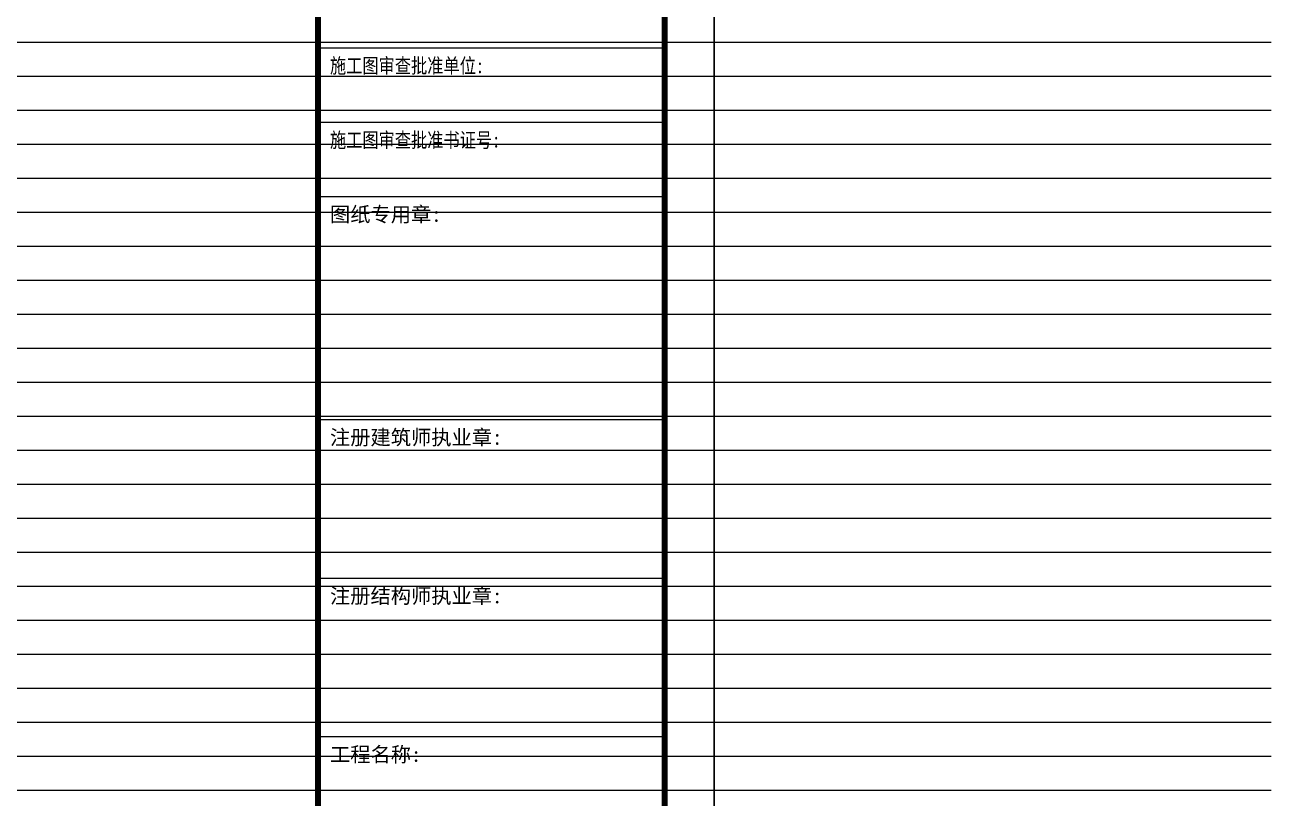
# Model space of a CAD drawing. Extents: x 0 to 2037025, y -2738621 to 0.
# Drawn here: x 1028848 to 1054001, y -1222056 to -1206452 of the extents above; entities that cross this region are included whole.
import ezdxf

# ---------------------------------------------------------------- set-up
doc = ezdxf.new("R2010")
doc.units = 0
doc.header["$LTSCALE"] = 10
doc.header["$MEASUREMENT"] = 0
doc.layers.add('图框', color=142, linetype='Continuous')
doc.layers.add('批量导出图层', color=1, linetype='Continuous')
doc.styles.add('图框字型一', font='')
doc.styles.get('图框字型一').set_extended_font_data('SimSun')

# ---------------------------------------------------------------- blocks, each defined once
blk = doc.blocks.new('图框A1')
at = {"layer": '图框'}
for p, q in [((76100, 31100), (83100, 31100)), ((76100, 29600), (83100, 29600)), ((76100, 28100), (83100, 28100)), ((76100, 23600), (83100, 23600)), ((76100, 20400), (83100, 20400)), ((76100, 17200), (83100, 17200))]:
    blk.add_line(p, q, dxfattribs=at)
blk.add_lwpolyline([(0, 0), (84100, 0), (84100, 59400), (0, 59400)], close=True, dxfattribs=at)
at = {"layer": '图框', "const_width": 120}
blk.add_lwpolyline([(2500, 1000), (83100, 1000), (83100, 58400), (2500, 58400)], close=True, dxfattribs=at)
blk.add_lwpolyline([(76100, 58400), (76100, 1000)], dxfattribs=at)
at = {"layer": '图框', "style": '图框字型一', "width": 0.8}
for s, p in [('施工图审查批准单位:', (76342, 30590)), ('施工图审查批准书证号:', (76342, 29090))]:
    blk.add_text(s, height=300, dxfattribs=at).set_placement(p)
at = {"layer": '图框', "style": '图框字型一'}
for s, p in [('图纸专用章:', (76342, 27590)), ('注册建筑师执业章:', (76342, 23090)), ('注册结构师执业章:', (76342, 19890)), ('工程名称:', (76342, 16690))]:
    blk.add_text(s, height=300, dxfattribs=at).set_placement(p)

msp = doc.modelspace()

# ---------------------------------------------------------------- linework, layer by layer
at = {"layer": 'Defpoints', "color": 251}
for p, q in [((1054001.1, -1206806.2), (954025, -1206806.2)), ((1054001.1, -1207492.4), (954025, -1207492.4)), ((1054001.1, -1208178.6), (954025, -1208178.6)), ((1054001.1, -1208864.8), (954025, -1208864.8)), ((1054001.1, -1209551), (954025, -1209551)), ((1054001.1, -1210237.2), (954025, -1210237.2)), ((1054001.1, -1210923.4), (954025, -1210923.4)), ((1054001.1, -1211609.6), (954025, -1211609.6)), ((1054001.1, -1212295.8), (954025, -1212295.8)), ((1054001.1, -1212982), (954025, -1212982)), ((1054001.1, -1213668.2), (954025, -1213668.2)), ((1054001.1, -1214354.4), (954025, -1214354.4)), ((1054001.1, -1215040.6), (954025, -1215040.6)), ((1054001.1, -1215726.8), (954025, -1215726.8)), ((1054001.1, -1216413), (954025, -1216413)), ((1054001.1, -1217099.2), (954025, -1217099.2)), ((1054001.1, -1217785.4), (954025, -1217785.4)), ((1054001.1, -1218471.6), (954025, -1218471.6)), ((1054001.1, -1219157.8), (954025, -1219157.8)), ((1054001.1, -1219844), (954025, -1219844)), ((1054001.1, -1220530.2), (954025, -1220530.2)), ((1054001.1, -1221216.4), (954025, -1221216.4)), ((1054001.1, -1221902.6), (954025, -1221902.6))]:
    msp.add_line(p, q, dxfattribs=at)
at = {"layer": '批量导出图层'}
msp.add_lwpolyline([(958662.7, -1178615.2), (1042762.7, -1178615.2), (1042762.7, -1238015.2), (958662.7, -1238015.2)], close=True, dxfattribs=at)

# ---------------------------------------------------------------- block references
msp.add_blockref('图框A1', (958662.7, -1238015.2))

doc.saveas('drawing.dxf')
